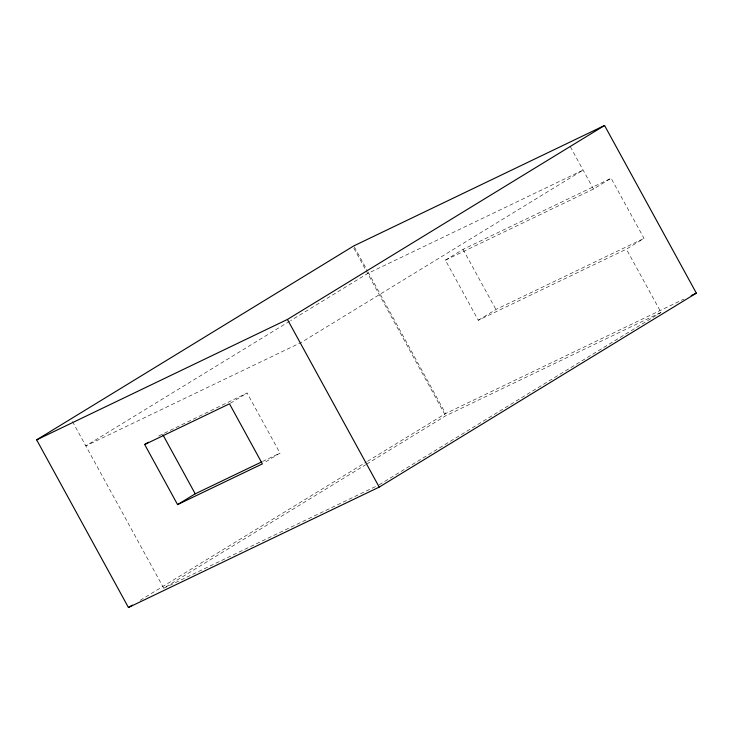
<?xml version="1.0" encoding="UTF-8"?>
<svg xmlns="http://www.w3.org/2000/svg" width="733" height="733" viewBox="0 0 733 733"><rect width="100%" height="100%" fill="white"/><g stroke="black" fill="none" stroke-linecap="round" stroke-linejoin="round"><path stroke-width="0.55" stroke-dasharray="3.67 2.75" d="M289.663 321.219L85.816 445.884L301.226 342.458L583.101 170.074L367.691 273.501L290.644 320.623M445.398 260.16L463.027 249.376L611.12 178.266L644.032 238.372L626.394 249.156L478.301 320.266L445.398 260.16L593.492 189.05L611.12 178.266M158.612 436.007L247.113 393.025L280.006 453.104L264.228 462.752M230.409 403.242L247.113 393.025M478.301 320.266L495.939 309.482L644.032 238.372M140.15 600.345L366.527 461.9M367.508 461.295L445.572 413.559L683.962 299.091M72.494 421.557L163.752 588.232L365.648 464.759M366.619 464.163L445.627 415.849L661.038 312.414L626.394 249.156M379.163 484.806L661.038 312.414M262.634 461.442L280.006 453.104M163.752 588.232L376.066 486.291M570.311 146.71L593.492 189.05M463.027 249.376L495.939 309.482M354.332 246.911L367.526 270.999M368.076 272.007L445.572 413.559M353.837 248.194L365.565 269.607M366.097 270.587L445.627 415.849"/><path stroke-width="1.1" d="M36.65 439.855L353.782 245.903L604.56 125.49L696.35 293.145L379.218 487.097L128.44 607.51L36.65 439.855L287.428 319.441L604.56 125.49M144.685 444.519L229.484 403.81L262.377 463.888L177.578 504.597L144.685 444.519L148.405 442.246M177.578 504.597L195.216 493.822L261.617 461.937M128.44 607.51L132.343 605.119M691.192 295.619L696.35 293.145M287.428 319.441L379.218 487.097M162.873 434.742L195.216 493.822"/></g></svg>
